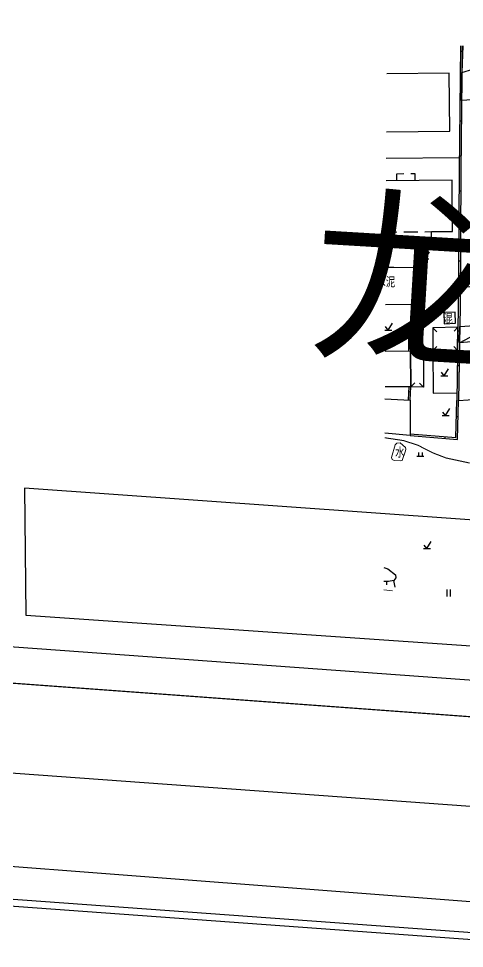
# Model space of a CAD drawing. Extents: x 529262 to 576451, y 2694391 to 2717535.
# Drawn here: x 565890.9 to 565954.6, y 2710121.1 to 2710254.1 of the extents above; entities that cross this region are included whole.
import ezdxf
from ezdxf.enums import TextEntityAlignment as Align
from ezdxf.xclip import XClip

# ---------------------------------------------------------------- set-up
doc = ezdxf.new("R2010")
doc.units = 0
doc.header["$XCLIPFRAME"] = 0
doc.linetypes.add('X3', pattern=[5, 4, -1])
doc.linetypes.add('X5', pattern=[3, 2, -1])
for name, color, linetype in [('DLSS', 4, 'Continuous'), ('DMTZ', 8, 'Continuous'), ('JMD', 8, 'Continuous'), ('PP-COM', 7, 'Continuous'), ('RD-中线', 40, 'Continuous'), ('RD-红线', 7, 'Continuous'), ('ZBTZ', 8, 'Continuous'), ('ZJ', 7, 'Continuous'), ('路名', 7, 'Continuous')]:
    doc.layers.add(name, color=color, linetype=linetype)
doc.layers.add('SXSS', color=5, linetype='Continuous', lineweight=0)
doc.styles.add('HZ', font='rs.shx', dxfattribs={"width": 0.8, "bigfont": 'hztxt.shx'})
doc.styles.add('宋体', font='', dxfattribs={"width": 0.75})
doc.styles.get('宋体').set_extended_font_data('SimSun')
doc.linetypes.add('10421', pattern='A,2,[150,AAA.SHX,S=0.5,R=0,X=0,Y=0.5],1e-11', length=2)
doc.linetypes.add('1161', pattern='A,0,[149,AAA.SHX,S=0.15,R=0,X=0,Y=0],-1.6', length=1.6)
doc.linetypes.add('445', pattern='A,8,-0.5,[147,AAA.SHX,S=1,R=0,X=0,Y=0],-1.5', length=10)

# ---------------------------------------------------------------- blocks, each defined once
blk = doc.blocks.new('A$C19FD0107')
at = {"layer": 'RD-中线', "color": 8, "linetype": 'Continuous', "flags": 128}
for points in [[(-6335.34, 15847.56, -0.022733), (-6280.83, 15846.02), (-5863.74, 15815.18, 0.013451), (-5702.53, 15807.61), (-5575.3, 15805.07, -0.027271), (-5520.95, 15801.01, -0.00117), (-5519.09, 15800.76), (-5286.59, 15769.48, 0.015336), (-5256.09, 15766.32), (-4915.64, 15741.63)], [(-4490.73, 14139.44, 0), (-4490.29, 14139.42)], [(-3818.25, 14086.17, 0), (-3817.74, 14086.17)]]:
    blk.add_lwpolyline(points, format="xyb", dxfattribs=at)
at = {"layer": 'RD-红线', "color": 8, "flags": 128}
blk.add_lwpolyline([(-5250.33, 15783.95), (-4657.05, 15740.92)], dxfattribs=at)
at = {"layer": 'RD-红线', "color": 8, "linetype": 'Continuous', "flags": 128}
blk.add_lwpolyline([(-5242.51, 15747.29), (-4941.04, 15725.42)], dxfattribs=at)
blk = doc.blocks.new('gc123')
at = {"color": 8}
for p, q in [((-1, 0), (1, 0)), ((0, 0), (-0.8, 1)), ((0, 0), (1.2, 2))]:
    blk.add_line(p, q, dxfattribs=at)
blk = doc.blocks.new('gc119')
at = {"color": 8}
for p, q in [((-1, 0), (1, 0)), ((-0.5, 1), (-0.5, 0)), ((0.5, 1), (0.5, 0))]:
    blk.add_line(p, q, dxfattribs=at)
blk = doc.blocks.new('gc121')
at = {"color": 8}
for p, q in [((-0.5, -1), (-0.5, 1)), ((0.5, -1), (0.5, 1))]:
    blk.add_line(p, q, dxfattribs=at)

msp = doc.modelspace()

# ---------------------------------------------------------------- linework, layer by layer
at = {"layer": 'DLSS', "linetype": 'Continuous', "const_width": 0.175, "elevation": 135.402, "flags": 128}
msp.add_lwpolyline([(565728.036, 2710227.994), (565727.308, 2710218.639), (565726.265, 2710212.137), (565725.715, 2710197.24), (565725.992, 2710191.696), (565726.324, 2710188.979), (565727.845, 2710185.88), (565729.677, 2710182.823), (565731.623, 2710180.344), (565733.475, 2710178.401), (565736.429, 2710176.071), (565739.76, 2710174.484), (565746.029, 2710172.225), (565779.953, 2710169.274), (565781.952, 2710169.069), (565841.374, 2710162.581), (565985.457, 2710152.021), (565985.745, 2710157.864)], dxfattribs=at)
at = {"layer": 'DLSS', "linetype": 'X3', "const_width": 0.15, "elevation": 134.967, "flags": 128}
msp.add_lwpolyline([(565943.251, 2710194.119), (565945.923, 2710193.717), (565947.956, 2710193.065), (565950.144, 2710191.953), (565952.024, 2710191.225), (565955.395, 2710190.504)], dxfattribs=at)
at = {"layer": 'DMTZ'}
msp.add_line((565944.486, 2710173.711, 134.478), (565944.692, 2710172.732, 134.478), dxfattribs=at)
at = {"layer": 'DMTZ', "linetype": 'Continuous'}
msp.add_line((565943.502, 2710173.562, 134.478), (565943.502, 2710173.062, 134.478), dxfattribs=at)
at = {"layer": 'DMTZ', "linetype": '10421', "elevation": 135.035, "flags": 128}
msp.add_lwpolyline([(565943.145, 2710175.553), (565943.712, 2710175.35), (565944.808, 2710174.528), (565944.841, 2710174.062), (565944.555, 2710173.725)], dxfattribs=at)
at = {"layer": 'DMTZ', "linetype": 'Continuous', "elevation": 134.478, "flags": 128}
msp.add_lwpolyline([(565944.555, 2710173.725), (565943.779, 2710173.562), (565943.133, 2710173.562)], dxfattribs=at)
at = {"layer": 'JMD', "linetype": 'Continuous'}
for p, q in [((565954.079, 2710249.431), (565954.329, 2710249.428)), ((565954.023, 2710244.431), (565954.273, 2710244.428)), ((565953.968, 2710239.431), (565954.218, 2710239.429)), ((565953.912, 2710234.432), (565954.162, 2710234.429)), ((565953.869, 2710229.432), (565954.119, 2710229.43)), ((565953.838, 2710224.432), (565954.088, 2710224.43)), ((565953.807, 2710219.432), (565954.057, 2710219.431)), ((565953.775, 2710214.432), (565954.025, 2710214.431)), ((565950.133, 2710209.841), (565950.708, 2710209.285)), ((565953.724, 2710209.952), (565953.163, 2710209.382)), ((565953.941, 2710207.693), (565958.904, 2710210.349)), ((565945.064, 2710208.345), (565945.061, 2710208.595)), ((565953.716, 2710209.433), (565953.966, 2710209.429)), ((565950.141, 2710206.62), (565950.706, 2710207.187)), ((565953.676, 2710206.62), (565953.114, 2710207.189)), ((565946.921, 2710206.537), (565947.49, 2710205.975)), ((565948.777, 2710206.544), (565948.213, 2710205.977)), ((565953.645, 2710204.433), (565953.895, 2710204.43)), ((565946.974, 2710201.414), (565947.544, 2710201.975)), ((565948.788, 2710201.366), (565948.229, 2710201.939)), ((565946.945, 2710200.654), (565946.696, 2710200.664)), ((565953.754, 2710197.092), (565953.504, 2710197.099)), ((565951.872, 2710194.033), (565951.892, 2710194.282))]:
    msp.add_line(p, q, dxfattribs=at)
at = {"layer": 'JMD', "linetype": 'Continuous', "flags": 128}
for points in [[(565954.088, 2710250.191), (565953.887, 2710232.204), (565953.766, 2710212.881), (565953.573, 2710199.434)], [(565954.338, 2710250.173), (565954.137, 2710232.202), (565954.016, 2710212.878), (565953.823, 2710199.426)], [(565943.332, 2710208.327), (565946.652, 2710208.361), (565946.671, 2710206.534)], [(565943.333, 2710208.577), (565946.899, 2710208.614), (565946.921, 2710206.537)], [(565946.652, 2710199.527), (565946.724, 2710201.411)], [(565946.902, 2710199.515), (565946.974, 2710201.414)], [(565946.889, 2710194.441), (565953.66, 2710193.887), (565953.823, 2710199.426)], [(565946.909, 2710194.69), (565953.418, 2710194.158), (565953.573, 2710199.434)]]:
    msp.add_lwpolyline(points, dxfattribs=at)
for points, elevation in [([(565954.417, 2710250.168), (565954.295, 2710246.335), (565957.427, 2710247.306), (565956.863, 2710248.333), (565958.484, 2710249.266), (565958.117, 2710249.904)], 134.48), ([(565943.501, 2710237.853), (565952.566, 2710237.969), (565952.46, 2710246.282), (565943.548, 2710246.168)], 133.956), ([(565943.413, 2710222.427), (565949.954, 2710222.387), (565949.94, 2710223.603), (565952.961, 2710223.637), (565952.894, 2710230.98), (565943.461, 2710230.87)], 141.384), ([(565943.322, 2710206.499), (565946.921, 2710206.537), (565946.974, 2710201.414), (565943.292, 2710201.388)], 134.706), ([(565943.283, 2710199.69), (565946.902, 2710199.515), (565946.889, 2710194.441), (565943.255, 2710194.777)], 134.422)]:
    msp.add_lwpolyline(points, dxfattribs=dict(at, elevation=elevation))
for points, elevation in [([(565959.925, 2710243.958), (565957.892, 2710242.781), (565957.587, 2710242.644), (565957.292, 2710242.553), (565954.25, 2710242.375), (565954.295, 2710246.335), (565957.427, 2710247.306), (565958.479, 2710245.723)], 134.48), ([(565953.32, 2710212.07), (565951.708, 2710212.041), (565951.762, 2710210.432), (565953.373, 2710210.486)], 134.452), ([(565957.359, 2710207.966), (565953.941, 2710207.693), (565953.823, 2710199.426), (565957.969, 2710199.744)], 136.161), ([(565946.921, 2710206.537), (565948.777, 2710206.544), (565948.788, 2710201.366), (565946.974, 2710201.414)], 134.706)]:
    msp.add_lwpolyline(points, close=True, dxfattribs=dict(at, elevation=elevation))
at = {"layer": 'JMD', "linetype": '445', "flags": 128}
for points in [[(565943.479, 2710234.102), (565953.909, 2710234.211)], [(565950.141, 2710206.62), (565950.189, 2710200.516), (565953.589, 2710200.542)]]:
    msp.add_lwpolyline(points, dxfattribs=at)
at = {"layer": 'JMD', "linetype": 'X5', "flags": 128}
for points, elevation in [([(565945.005, 2710230.888), (565944.994, 2710231.887), (565947.565, 2710231.901), (565947.576, 2710230.918)], 134.007), ([(565942.984, 2710223.524), (565949.94, 2710223.603)], 138.717)]:
    msp.add_lwpolyline(points, dxfattribs=dict(at, elevation=elevation))
at = {"layer": 'JMD', "linetype": 'Continuous', "flags": 128}
for points in [[(565953.724, 2710209.952), (565950.133, 2710209.841), (565950.141, 2710206.62), (565953.676, 2710206.62)], [(565958.904, 2710210.349), (565958.996, 2710209.12), (565957.282, 2710208.993), (565957.359, 2710207.966), (565953.941, 2710207.693), (565953.975, 2710210.019)], [(565891.761, 2710186.929), (565891.92, 2710168.756), (565965.279, 2710163.696), (565966.093, 2710181.62)], [(565849.606, 2710130.102), (565992.461, 2710119.684), (565991.084, 2710098.604), (565848.229, 2710109.022)]]:
    msp.add_lwpolyline(points, close=True, dxfattribs=at)
at = {"layer": 'SXSS', "color": 8, "linetype": 'Continuous', "elevation": 133.797, "flags": 128}
msp.add_lwpolyline([(565946.243, 2710192.242), (565945.729, 2710190.858), (565945.516, 2710190.801), (565944.591, 2710190.871), (565944.33, 2710191.008), (565944.218, 2710191.272), (565944.754, 2710193.111), (565944.996, 2710193.353), (565945.451, 2710193.409), (565946.228, 2710192.733), (565946.268, 2710192.483)], close=True, dxfattribs=at)
at = {"layer": 'SXSS', "color": 8, "linetype": 'Continuous', "elevation": 134.519, "flags": 128}
msp.add_lwpolyline([(565944.378, 2710172.242), (565943.127, 2710172.357)], dxfattribs=at)
at = {"layer": 'ZBTZ', "linetype": '1161', "flags": 128}
for points in [[(565943.39, 2710218.499), (565944.555, 2710218.5), (565948.317, 2710218.448), (565947.032, 2710213.175), (565943.359, 2710213.111)], [(565959.203, 2710216.07), (565954.032, 2710215.554)]]:
    msp.add_lwpolyline(points, dxfattribs=at)
at = {"layer": 'ZBTZ', "linetype": '1161', "elevation": 135.317, "flags": 128}
msp.add_lwpolyline([(566062.353, 2710117.69), (566058.543, 2710119.832), (565731.999, 2710144.919)], dxfattribs=at)

# ---------------------------------------------------------------- block references
at = {"layer": 'PP-COM'}
ref = msp.add_blockref('A$C19FD0107', (570997.993, 2694390.603), dxfattribs=at)
XClip(ref).set_block_clipping_path([(-9366.4383134884, 14428.6043910822), (-3328.4480743363, 17452.7484863754)])
at = {"layer": 'ZBTZ', "linetype": 'Continuous', "xscale": 0.5, "yscale": 0.5, "zscale": 0.5}
for name, p in [('gc123', (565949.043, 2710219.703)), ('gc123', (565943.762, 2710209.511)), ('gc123', (565951.759, 2710202.994)), ('gc123', (565951.949, 2710197.284)), ('gc119', (565948.352, 2710191.505)), ('gc123', (565949.275, 2710178.257)), ('gc121', (565952.423, 2710171.907))]:
    msp.add_blockref(name, p, dxfattribs=at)

# ---------------------------------------------------------------- texts
at = {"layer": 'JMD', "linetype": 'Continuous', "style": 'HZ', "width": 0.8}
msp.add_text('混', height=1.5, dxfattribs=at).set_placement((565952.993, 2710211.141), align=Align.MIDDLE_RIGHT)
at = {"layer": 'SXSS', "color": 8, "linetype": 'Continuous', "style": 'HZ', "width": 0.8}
msp.add_text('水', height=1.5, dxfattribs=at).set_placement((565945.425, 2710192.081), align=Align.MIDDLE)
at = {"layer": 'ZJ', "color": 8, "linetype": 'Continuous', "style": 'HZ', "width": 0.8}
msp.add_text('水泥', height=1.5, dxfattribs=at).set_placement((565943.398, 2710216.452), align=Align.MIDDLE)
at = {"layer": '路名', "color": 7, "linetype": 'Continuous', "style": '宋体'}
msp.add_text(' 龙   溪   路   中   段', height=20, rotation=356.59064, dxfattribs=at).set_placement((566075.667, 2710209.348, 152.45), align=Align.MIDDLE)

doc.saveas('drawing.dxf')
